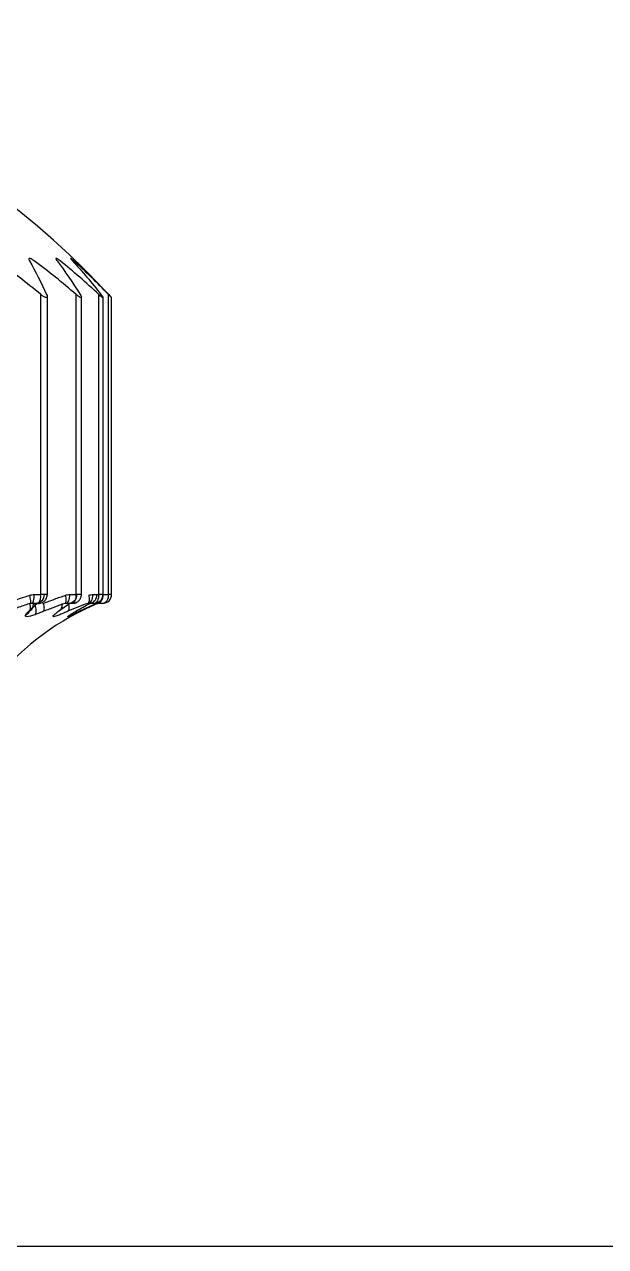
# Model space of a CAD drawing. Header units: inches. Extents: x 24920 to 61775, y 10942 to 38819.
# Drawn here: x 58787.19 to 58793.72, y 31329.34 to 31343.06 of the extents above; entities that cross this region are included whole.
import ezdxf

# ---------------------------------------------------------------- set-up
doc = ezdxf.new("R2010")
doc.units = ezdxf.units.IN
doc.header["$MEASUREMENT"] = 0
doc.layers.add('FF-FIXT', color=2, linetype='Continuous')

# ---------------------------------------------------------------- blocks, each defined once
blk = doc.blocks.new('sgg')
at = {"layer": 'FF-FIXT', "color": 8, "ltscale": 3}
for p, q in [((58787.377, 31161.16), (58787.377, 31164.529)), ((58787.773, 31161.16), (58787.773, 31164.529)), ((58788.028, 31161.16), (58788.028, 31164.529)), ((58788.04, 31164.629), (58788.14, 31164.529)), ((58788.137, 31161.16), (58788.136, 31164.529)), ((58787.451, 31161.16), (58787.451, 31164.505)), ((58787.833, 31161.16), (58787.833, 31164.499)), ((58788.076, 31161.16), (58788.076, 31164.495)), ((58788.172, 31161.16), (58788.172, 31164.493)), ((58787.303, 31161.16), (58787.377, 31161.16)), ((58787.451, 31161.16), (58787.377, 31161.16)), ((58787.703, 31161.16), (58787.773, 31161.16)), ((58787.833, 31161.16), (58787.773, 31161.16)), ((58787.964, 31161.16), (58788.028, 31161.16)), ((58788.076, 31161.16), (58788.028, 31161.16)), ((58788.078, 31161.16), (58788.137, 31161.16)), ((58788.172, 31161.16), (58788.137, 31161.16)), ((58787.277, 31161.06), (58787.261, 31161.06)), ((58787.351, 31161.06), (58787.277, 31161.06)), ((58787.351, 31161.06), (58787.36, 31161.06)), ((58787.664, 31161.06), (58787.652, 31161.06)), ((58787.733, 31161.06), (58787.664, 31161.06)), ((58787.911, 31161.06), (58787.905, 31161.06)), ((58787.976, 31161.06), (58787.911, 31161.06)), ((58787.976, 31161.06), (58787.983, 31161.06)), ((58788.072, 31161.06), (58788.014, 31161.06)), ((58808.681, 31153.839), (58781.255, 31153.842))]:
    blk.add_line(p, q, dxfattribs=at)
at = {"layer": 'FF-FIXT', "color": 8, "ltscale": 3, "flags": 128}
for points in [[(58787.773, 31161.16), (58787.772, 31161.14), (58787.77, 31161.122), (58787.766, 31161.104), (58787.761, 31161.089), (58787.755, 31161.077), (58787.749, 31161.067), (58787.741, 31161.062), (58787.733, 31161.06)], [(58788.028, 31161.16), (58788.027, 31161.14), (58788.024, 31161.122), (58788.019, 31161.104), (58788.013, 31161.089), (58788.005, 31161.077), (58787.996, 31161.067), (58787.986, 31161.062), (58787.976, 31161.06)], [(58788.137, 31161.16), (58788.135, 31161.14), (58788.132, 31161.122), (58788.126, 31161.104), (58788.118, 31161.089), (58788.108, 31161.077), (58788.097, 31161.067), (58788.085, 31161.062), (58788.072, 31161.06)]]:
    blk.add_lwpolyline(points, dxfattribs=at)
at = {"layer": 'FF-FIXT', "color": 8, "ltscale": 3}
for centre, radius, start, end in [((58781.183, 31158.06), 9.5, 43.7817, 90.0012), ((58787.26, 31161.136), 0.118, 319.6815, 11.3543), ((58788.072, 31161.16), 0.1, 271.14, 0.0098), ((58789.183, 31158.296), 3, 114.2356, 224.4165)]:
    blk.add_arc(centre, radius, start, end, dxfattribs=at)
for points, knots in [([(58787.305, 31164.905), (58787.296, 31164.912), (58787.288, 31164.917), (58787.28, 31164.922), (58787.273, 31164.926), (58787.267, 31164.929), (58787.262, 31164.931), (58787.257, 31164.933), (58787.253, 31164.933), (58787.25, 31164.933), (58787.247, 31164.932), (58787.245, 31164.931), (58787.245, 31164.928), (58787.244, 31164.926), (58787.244, 31164.923), (58787.245, 31164.919), (58787.247, 31164.915), (58787.249, 31164.91), (58787.252, 31164.905)], [0, 0, 0, 0, 0.0000337382, 0.0000337382, 0.0000337382, 0.0000613606, 0.0000613606, 0.0000613606, 0.0000892256, 0.0000892256, 0.0000892256, 0.0001137012, 0.0001137012, 0.0001137012, 0.0001388699, 0.0001388699, 0.0001388699, 0.0001659953, 0.0001659953, 0.0001659953, 0.0001659953]), ([(58787.594, 31164.905), (58787.587, 31164.912), (58787.579, 31164.917), (58787.572, 31164.922), (58787.566, 31164.926), (58787.561, 31164.929), (58787.557, 31164.931), (58787.553, 31164.933), (58787.55, 31164.933), (58787.549, 31164.933), (58787.547, 31164.932), (58787.547, 31164.931), (58787.547, 31164.928), (58787.548, 31164.926), (58787.549, 31164.923), (58787.551, 31164.919), (58787.554, 31164.915), (58787.557, 31164.91), (58787.561, 31164.905)], [0, 0, 0, 0, 0.0000337382, 0.0000337382, 0.0000337382, 0.0000613606, 0.0000613606, 0.0000613606, 0.0000892256, 0.0000892256, 0.0000892256, 0.0001137012, 0.0001137012, 0.0001137012, 0.0001388699, 0.0001388699, 0.0001388699, 0.0001659953, 0.0001659953, 0.0001659953, 0.0001659953]), ([(58787.747, 31164.905), (58787.739, 31164.912), (58787.733, 31164.917), (58787.727, 31164.922), (58787.723, 31164.926), (58787.719, 31164.929), (58787.716, 31164.931), (58787.713, 31164.933), (58787.711, 31164.933), (58787.711, 31164.933), (58787.711, 31164.932), (58787.712, 31164.931), (58787.713, 31164.928), (58787.715, 31164.926), (58787.718, 31164.923), (58787.721, 31164.919), (58787.724, 31164.915), (58787.728, 31164.91), (58787.733, 31164.905)], [0, 0, 0, 0, 0.0000337382, 0.0000337382, 0.0000337382, 0.0000613606, 0.0000613606, 0.0000613606, 0.0000892256, 0.0000892256, 0.0000892256, 0.0001137012, 0.0001137012, 0.0001137012, 0.0001388699, 0.0001388699, 0.0001388699, 0.0001659953, 0.0001659953, 0.0001659953, 0.0001659953]), ([(58787.443, 31164.529), (58787.447, 31164.521), (58787.45, 31164.514), (58787.45, 31164.508), (58787.451, 31164.503), (58787.451, 31164.5), (58787.449, 31164.497), (58787.448, 31164.495), (58787.445, 31164.493), (58787.442, 31164.493), (58787.439, 31164.493), (58787.434, 31164.493), (58787.43, 31164.495), (58787.425, 31164.497), (58787.42, 31164.499), (58787.414, 31164.502), (58787.406, 31164.507), (58787.397, 31164.513), (58787.389, 31164.519), (58787.385, 31164.522), (58787.381, 31164.526), (58787.377, 31164.529)], [0, 0, 0, 0, 0.000037755, 0.000037755, 0.000037755, 0.0000657467, 0.0000657467, 0.0000657467, 0.0000895473, 0.0000895473, 0.0000895473, 0.0001134069, 0.0001134069, 0.0001134069, 0.0001365653, 0.0001365653, 0.0001365653, 0.0001706438, 0.0001706438, 0.0001706438, 0.000186607, 0.000186607, 0.000186607, 0.000186607]), ([(58787.82, 31164.529), (58787.825, 31164.521), (58787.829, 31164.514), (58787.831, 31164.508), (58787.833, 31164.503), (58787.834, 31164.5), (58787.833, 31164.497), (58787.833, 31164.495), (58787.832, 31164.493), (58787.83, 31164.493), (58787.827, 31164.493), (58787.824, 31164.493), (58787.82, 31164.495), (58787.817, 31164.497), (58787.812, 31164.499), (58787.807, 31164.502), (58787.8, 31164.507), (58787.793, 31164.513), (58787.785, 31164.519), (58787.781, 31164.522), (58787.777, 31164.526), (58787.773, 31164.529)], [0, 0, 0, 0, 0.000037755, 0.000037755, 0.000037755, 0.0000657467, 0.0000657467, 0.0000657467, 0.0000895473, 0.0000895473, 0.0000895473, 0.0001134069, 0.0001134069, 0.0001134069, 0.0001365653, 0.0001365653, 0.0001365653, 0.0001706438, 0.0001706438, 0.0001706438, 0.000186607, 0.000186607, 0.000186607, 0.000186607]), ([(58788.053, 31164.529), (58788.06, 31164.521), (58788.065, 31164.514), (58788.069, 31164.508), (58788.072, 31164.503), (58788.074, 31164.5), (58788.075, 31164.497), (58788.076, 31164.495), (58788.076, 31164.493), (58788.075, 31164.493), (58788.074, 31164.493), (58788.072, 31164.493), (58788.069, 31164.495), (58788.066, 31164.497), (58788.063, 31164.499), (58788.059, 31164.502), (58788.053, 31164.507), (58788.046, 31164.513), (58788.039, 31164.519), (58788.035, 31164.522), (58788.032, 31164.526), (58788.028, 31164.529)], [0, 0, 0, 0, 0.000037755, 0.000037755, 0.000037755, 0.0000657467, 0.0000657467, 0.0000657467, 0.0000895473, 0.0000895473, 0.0000895473, 0.0001134069, 0.0001134069, 0.0001134069, 0.0001365653, 0.0001365653, 0.0001365653, 0.0001706438, 0.0001706438, 0.0001706438, 0.000186607, 0.000186607, 0.000186607, 0.000186607]), ([(58788.14, 31164.529), (58788.147, 31164.521), (58788.154, 31164.514), (58788.159, 31164.508), (58788.163, 31164.503), (58788.167, 31164.5), (58788.169, 31164.497), (58788.171, 31164.495), (58788.172, 31164.493), (58788.172, 31164.493), (58788.172, 31164.493), (58788.171, 31164.493), (58788.169, 31164.495), (58788.168, 31164.497), (58788.165, 31164.499), (58788.162, 31164.502), (58788.158, 31164.507), (58788.152, 31164.513), (58788.146, 31164.519), (58788.143, 31164.522), (58788.14, 31164.526), (58788.136, 31164.529)], [0, 0, 0, 0, 0.000037755, 0.000037755, 0.000037755, 0.0000657467, 0.0000657467, 0.0000657467, 0.0000895473, 0.0000895473, 0.0000895473, 0.0001134069, 0.0001134069, 0.0001134069, 0.0001365653, 0.0001365653, 0.0001365653, 0.0001706438, 0.0001706438, 0.0001706438, 0.000186607, 0.000186607, 0.000186607, 0.000186607]), ([(58786.991, 31161.06), (58787.034, 31161.076), (58787.121, 31161.108), (58787.209, 31161.137), (58787.253, 31161.152)], [0, 0, 0, 0, 0.501585, 1, 1, 1, 1]), ([(58787.253, 31161.152), (58787.261, 31161.154), (58787.277, 31161.159), (58787.295, 31161.159), (58787.303, 31161.16)], [0, 0, 0, 0, 0.4985774, 1, 1, 1, 1]), ([(58787.261, 31161.06), (58787.265, 31161.065), (58787.266, 31161.077), (58787.263, 31161.111), (58787.258, 31161.133), (58787.253, 31161.152)], [0, 0, 0, 0, 0.5, 0.5, 1, 1, 1, 1]), ([(58787.277, 31161.06), (58787.283, 31161.06), (58787.29, 31161.07), (58787.301, 31161.109), (58787.303, 31161.136), (58787.303, 31161.16)], [0, 0, 0, 0, 0.5, 0.5, 1, 1, 1, 1]), ([(58787.415, 31161.16), (58787.415, 31161.136), (58787.406, 31161.109), (58787.37, 31161.07), (58787.344, 31161.06), (58787.322, 31161.06)], [0, 0, 0, 0, 0.5, 0.5, 1, 1, 1, 1]), ([(58787.352, 31161.061), (58787.36, 31161.061), (58787.379, 31161.061), (58787.408, 31161.076), (58787.43, 31161.097), (58787.447, 31161.125), (58787.449, 31161.146), (58787.451, 31161.16)], [0, 0, 0, 0, 0.149031, 0.377447, 0.592321, 0.743761, 1, 1, 1, 1]), ([(58787.406, 31161.06), (58787.448, 31161.076), (58787.53, 31161.108), (58787.614, 31161.137), (58787.655, 31161.152)], [0, 0, 0, 0, 0.501587, 1, 1, 1, 1]), ([(58787.652, 31161.06), (58787.659, 31161.065), (58787.663, 31161.077), (58787.664, 31161.111), (58787.661, 31161.133), (58787.655, 31161.152)], [0, 0, 0, 0, 0.5, 0.5, 1, 1, 1, 1]), ([(58787.655, 31161.152), (58787.663, 31161.154), (58787.679, 31161.159), (58787.695, 31161.159), (58787.703, 31161.16)], [0, 0, 0, 0, 0.498577, 1, 1, 1, 1]), ([(58787.664, 31161.06), (58787.673, 31161.06), (58787.684, 31161.07), (58787.699, 31161.109), (58787.703, 31161.136), (58787.703, 31161.16)], [0, 0, 0, 0, 0.5, 0.5, 1, 1, 1, 1]), ([(58787.781, 31161.16), (58787.781, 31161.136), (58787.773, 31161.109), (58787.739, 31161.07), (58787.715, 31161.06), (58787.695, 31161.06)], [0, 0, 0, 0, 0.5, 0.5, 1, 1, 1, 1]), ([(58787.734, 31161.061), (58787.742, 31161.061), (58787.761, 31161.061), (58787.789, 31161.075), (58787.812, 31161.096), (58787.826, 31161.12), (58787.833, 31161.141), (58787.833, 31161.155), (58787.833, 31161.16)], [0, 0, 0, 0, 0.142537, 0.369678, 0.582389, 0.73218, 0.901643, 1, 1, 1, 1]), ([(58787.905, 31161.06), (58787.914, 31161.065), (58787.921, 31161.077), (58787.926, 31161.111), (58787.924, 31161.133), (58787.919, 31161.152)], [0, 0, 0, 0, 0.5, 0.5, 1, 1, 1, 1]), ([(58787.911, 31161.06), (58787.923, 31161.06), (58787.938, 31161.07), (58787.958, 31161.109), (58787.964, 31161.136), (58787.964, 31161.16)], [0, 0, 0, 0, 0.5, 0.5, 1, 1, 1, 1]), ([(58787.919, 31161.152), (58787.926, 31161.154), (58787.941, 31161.159), (58787.956, 31161.159), (58787.964, 31161.16)], [0, 0, 0, 0, 0.498577, 1, 1, 1, 1]), ([(58788.006, 31161.16), (58788.006, 31161.136), (58787.998, 31161.109), (58787.968, 31161.07), (58787.946, 31161.06), (58787.928, 31161.06)], [0, 0, 0, 0, 0.5, 0.5, 1, 1, 1, 1]), ([(58787.976, 31161.061), (58787.983, 31161.061), (58788.002, 31161.061), (58788.031, 31161.074), (58788.054, 31161.095), (58788.068, 31161.119), (58788.075, 31161.14), (58788.075, 31161.154), (58788.076, 31161.16)], [0, 0, 0, 0, 0.138472, 0.365136, 0.576623, 0.725559, 0.891727, 1, 1, 1, 1]), ([(58788.014, 31161.06), (58788.029, 31161.06), (58788.047, 31161.07), (58788.072, 31161.109), (58788.078, 31161.136), (58788.078, 31161.16)], [0, 0, 0, 0, 0.5, 0.5, 1, 1, 1, 1]), ([(58787.261, 31161.06), (58787.218, 31161.046), (58787.132, 31161.018), (58787.047, 31160.986), (58787.004, 31160.971)], [0, 0, 0, 0, 0.498105, 1, 1, 1, 1]), ([(58787.21, 31160.933), (58787.231, 31160.942), (58787.251, 31160.961), (58787.267, 31161.011), (58787.263, 31161.039), (58787.252, 31161.06)], [0, 0, 0, 0, 0.5, 0.5, 1, 1, 1, 1]), ([(58787.21, 31160.933), (58787.215, 31160.939), (58787.223, 31160.951), (58787.236, 31160.964), (58787.242, 31160.971)], [0, 0, 0, 0, 0.502424, 1, 1, 1, 1]), ([(58787.242, 31160.971), (58787.258, 31160.986), (58787.29, 31161.018), (58787.322, 31161.046), (58787.338, 31161.06)], [0, 0, 0, 0, 0.501894, 1, 1, 1, 1]), ([(58787.242, 31160.971), (58787.258, 31160.976), (58787.274, 31160.988), (58787.293, 31161.021), (58787.296, 31161.041), (58787.293, 31161.06)], [0, 0, 0, 0, 0.5, 0.5, 1, 1, 1, 1]), ([(58787.313, 31160.933), (58787.316, 31160.937), (58787.323, 31160.946), (58787.327, 31160.968), (58787.327, 31160.994), (58787.321, 31161.02), (58787.314, 31161.042), (58787.308, 31161.054), (58787.305, 31161.06)], [0, 0, 0, 0, 0.187319, 0.374876, 0.562147, 0.749607, 0.875012, 1, 1, 1, 1]), ([(58787.409, 31160.971), (58787.393, 31160.964), (58787.36, 31160.951), (58787.328, 31160.939), (58787.313, 31160.933)], [0, 0, 0, 0, 0.497576, 1, 1, 1, 1]), ([(58787.409, 31160.971), (58787.415, 31160.977), (58787.418, 31160.99), (58787.417, 31161.023), (58787.412, 31161.042), (58787.406, 31161.06)], [0, 0, 0, 0, 0.5, 0.5, 1, 1, 1, 1]), ([(58787.652, 31161.06), (58787.612, 31161.046), (58787.53, 31161.018), (58787.45, 31160.986), (58787.409, 31160.971)], [0, 0, 0, 0, 0.498106, 1, 1, 1, 1]), ([(58787.528, 31160.933), (58787.535, 31160.939), (58787.549, 31160.951), (58787.566, 31160.964), (58787.574, 31160.971)], [0, 0, 0, 0, 0.502424, 1, 1, 1, 1]), ([(58787.574, 31160.971), (58787.596, 31160.986), (58787.64, 31161.018), (58787.684, 31161.046), (58787.705, 31161.06)], [0, 0, 0, 0, 0.501894, 1, 1, 1, 1]), ([(58787.574, 31160.971), (58787.589, 31160.976), (58787.603, 31160.988), (58787.619, 31161.021), (58787.62, 31161.041), (58787.617, 31161.06)], [0, 0, 0, 0, 0.5, 0.5, 1, 1, 1, 1]), ([(58787.68, 31160.971), (58787.665, 31160.964), (58787.635, 31160.951), (58787.607, 31160.939), (58787.592, 31160.933)], [0, 0, 0, 0, 0.4975763, 1, 1, 1, 1]), ([(58787.68, 31160.971), (58787.689, 31160.977), (58787.695, 31160.99), (58787.697, 31161.023), (58787.694, 31161.042), (58787.689, 31161.06)], [0, 0, 0, 0, 0.5, 0.5, 1, 1, 1, 1]), ([(58787.905, 31161.06), (58787.867, 31161.046), (58787.792, 31161.018), (58787.718, 31160.986), (58787.68, 31160.971)], [0, 0, 0, 0, 0.498105, 1, 1, 1, 1]), ([(58787.709, 31160.933), (58787.718, 31160.939), (58787.737, 31160.951), (58787.759, 31160.964), (58787.77, 31160.971)], [0, 0, 0, 0, 0.502424, 1, 1, 1, 1]), ([(58787.812, 31160.971), (58787.798, 31160.964), (58787.772, 31160.951), (58787.747, 31160.939), (58787.735, 31160.933)], [0, 0, 0, 0, 0.497576, 1, 1, 1, 1]), ([(58787.77, 31160.971), (58787.797, 31160.986), (58787.851, 31161.018), (58787.906, 31161.046), (58787.933, 31161.06)], [0, 0, 0, 0, 0.501894, 1, 1, 1, 1]), ([(58788.013, 31161.06), (58787.979, 31161.046), (58787.912, 31161.018), (58787.845, 31160.986), (58787.812, 31160.971)], [0, 0, 0, 0, 0.498106, 1, 1, 1, 1]), ([(58787.824, 31160.971), (58787.856, 31160.986), (58787.92, 31161.018), (58787.984, 31161.046), (58788.017, 31161.06)], [0, 0, 0, 0, 0.501894, 1, 1, 1, 1]), ([(58787.313, 31160.933), (58787.303, 31160.93), (58787.284, 31160.923), (58787.252, 31160.913), (58787.222, 31160.909), (58787.206, 31160.913), (58787.204, 31160.923), (58787.208, 31160.93), (58787.21, 31160.933)], [0, 0, 0, 0, 0.123613, 0.250339, 0.5, 0.749661, 0.876362, 1, 1, 1, 1]), ([(58787.592, 31160.933), (58787.584, 31160.93), (58787.567, 31160.923), (58787.541, 31160.913), (58787.518, 31160.909), (58787.512, 31160.913), (58787.517, 31160.923), (58787.524, 31160.93), (58787.528, 31160.933)], [0, 0, 0, 0, 0.123613, 0.250339, 0.5, 0.749661, 0.876362, 1, 1, 1, 1]), ([(58787.735, 31160.933), (58787.728, 31160.93), (58787.714, 31160.923), (58787.693, 31160.913), (58787.679, 31160.909), (58787.682, 31160.913), (58787.693, 31160.923), (58787.704, 31160.93), (58787.709, 31160.933)], [0, 0, 0, 0, 0.123612, 0.250338, 0.499999, 0.74966, 0.876361, 1, 1, 1, 1])]:
    blk.add_open_spline(points, degree=3, knots=knots, dxfattribs=at)
for points in [[(58787.377, 31164.529), (58787.217, 31164.661), (58787.053, 31164.786), (58786.884, 31164.905)], [(58787.252, 31164.905), (58787.317, 31164.786), (58787.381, 31164.661), (58787.443, 31164.529)], [(58787.773, 31164.529), (58787.621, 31164.661), (58787.465, 31164.786), (58787.305, 31164.905)], [(58787.561, 31164.905), (58787.65, 31164.786), (58787.736, 31164.661), (58787.82, 31164.529)], [(58788.028, 31164.529), (58787.888, 31164.661), (58787.743, 31164.786), (58787.594, 31164.905)], [(58787.733, 31164.905), (58787.843, 31164.786), (58787.95, 31164.661), (58788.053, 31164.529)], [(58788.136, 31164.529), (58788.01, 31164.661), (58787.88, 31164.786), (58787.747, 31164.905)]]:
    blk.add_open_spline(points, degree=3, dxfattribs=at)

msp = doc.modelspace()

# ---------------------------------------------------------------- block references
msp.add_blockref('sgg', (0, 175.5))

doc.saveas('drawing.dxf')
